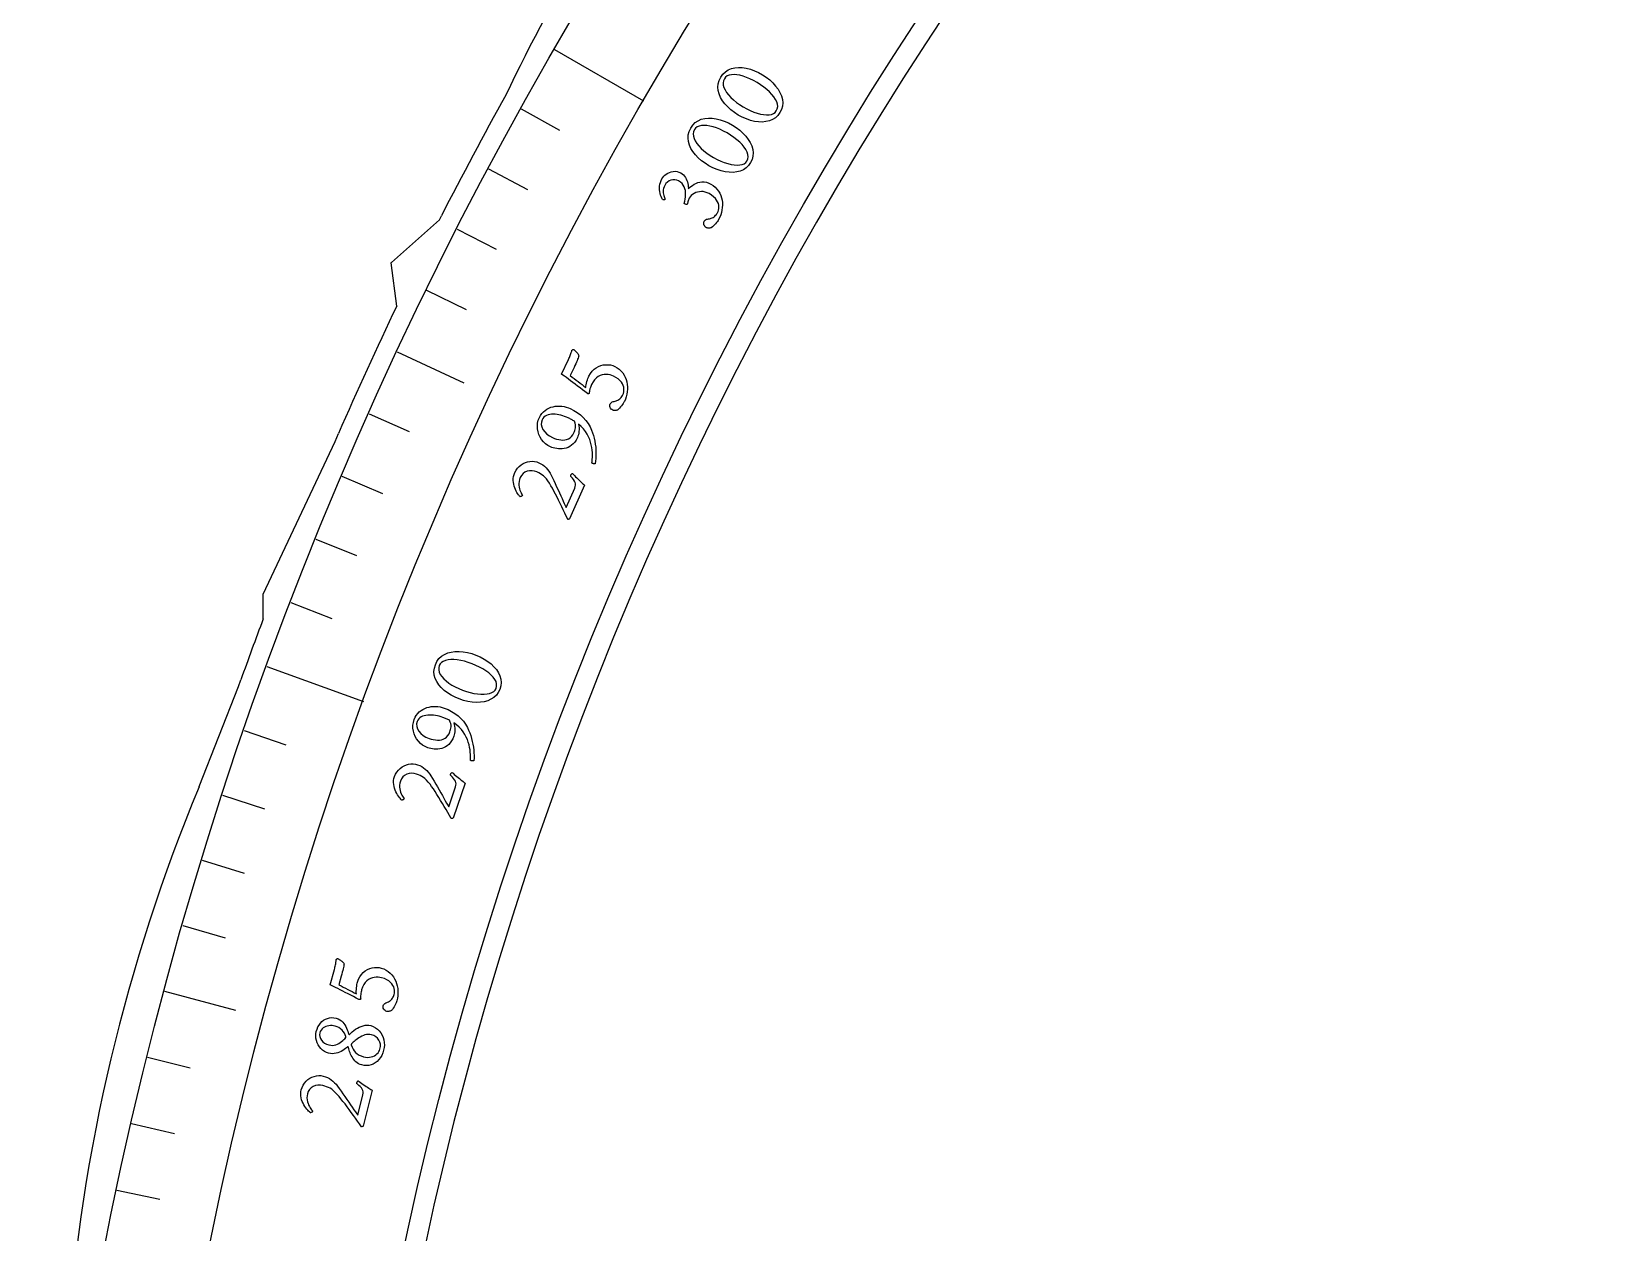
# Model space of a CAD drawing. Header units: millimetres. Extents: x -78 to 78, y -78 to 97.
# Drawn here: x -77.6 to -46.28, y 15.29 to 39.16 of the extents above; entities that cross this region are included whole.
import ezdxf

# ---------------------------------------------------------------- set-up
doc = ezdxf.new("R2010")
doc.units = ezdxf.units.MM
for name, color, linetype in [('CUT_INNER', 6, 'Continuous'), ('CUT_OUTER', 1, 'Continuous'), ('ENGRAVE', 7, 'Continuous'), ('ENGRAVE_FINE', 8, 'Continuous'), ('TEXT', 5, 'Continuous')]:
    doc.layers.add(name, color=color, linetype=linetype)

msp = doc.modelspace()

# ---------------------------------------------------------------- linework, layer by layer
at = {"layer": 'CUT_INNER'}
msp.add_arc((0.0001, -0.0002), 71.3699, 92.272579, 352.617363, dxfattribs=at)
at = {"layer": 'CUT_OUTER'}
for points in [[(-70.3426, 33.7028), (-70.4507, 34.5637), (-70.451, 34.5672), (-70.4484, 34.5697), (-69.4958, 35.4161), (-69.455, 35.4965)], [(-72.9971, 27.4841), (-72.9971, 27.9675), (-72.9969, 27.9715), (-72.9953, 27.9753), (-71.5702, 31.0106), (-71.501, 31.1707)], [(-74.2709, 24.1497), (-74.2689, 24.1556), (-73.4877, 26.144), (-73.4404, 26.2774)]]:
    msp.add_lwpolyline(points, dxfattribs=at)
for centre, radius, start, end in [((-38.6958, 23.9388), 32.6167, 142.42901, 154.67201), ((-0.9883, 0.5166), 76.8849, 150.913884, 152.937336), ((-0.6401, 0.2861), 77.2989, 154.386071, 156.450096), ((-3.3296, 1.2029), 74.4598, 159.331607, 160.320858), ((-41.6613, 10.5872), 35.3176, 157.41728, 175.8816)]:
    msp.add_arc(centre, radius, start, end, dxfattribs=at)
at = {"layer": 'ENGRAVE'}
for points in [[(-67.2055, 38.8011), (-65.437, 37.7801)], [(-70.3315, 32.7961), (-69.0095, 32.1797)], [(-72.9222, 26.5415), (-71.0033, 25.8431)], [(-74.958, 20.0849), (-73.5491, 19.7074)]]:
    msp.add_lwpolyline(points, dxfattribs=at)
for radius in [77.6022, 75.5602, 71.7678]:
    msp.add_circle((0, 0), radius, dxfattribs=at)
at = {"layer": 'ENGRAVE_FINE'}
for points in [[(-67.8724, 37.6223), (-67.107, 37.198)], [(-68.5187, 36.432), (-67.746, 36.0212)], [(-69.1441, 35.2307), (-68.3643, 34.8333)], [(-69.7484, 34.0186), (-68.9618, 33.6349)], [(-70.8931, 31.5637), (-70.0936, 31.2077)], [(-71.4332, 30.3216), (-70.6276, 29.9796)], [(-71.9515, 29.0703), (-71.1401, 28.7425)], [(-72.4479, 27.8101), (-71.6309, 27.4965)], [(-73.3743, 25.2648), (-72.5468, 24.9799)], [(-73.8041, 23.9804), (-72.9718, 23.71)], [(-74.2114, 22.6887), (-73.3744, 22.4328)], [(-74.596, 21.3901), (-73.7548, 21.1488)], [(-75.2971, 18.7737), (-74.4479, 18.562)], [(-75.6133, 17.4567), (-74.7605, 17.2598)], [(-75.9064, 16.1344), (-75.0504, 15.9524)]]:
    msp.add_lwpolyline(points, dxfattribs=at)
at = {"layer": 'TEXT'}
for points in [[(-63.904, 38.2525), (-63.8613, 38.3123), (-63.8115, 38.361), (-63.7548, 38.3985), (-63.691, 38.4247), (-63.6221, 38.4406), (-63.5498, 38.447), (-63.4742, 38.4439), (-63.3952, 38.4312), (-63.3147, 38.41), (-63.2346, 38.381), (-63.1548, 38.3444), (-63.0754, 38.3001), (-62.9995, 38.25), (-62.9303, 38.196), (-62.8677, 38.1381), (-62.8119, 38.0763), (-62.7641, 38.012), (-62.726, 37.9464), (-62.6976, 37.8796), (-62.6788, 37.8115), (-62.6713, 37.7435), (-62.6768, 37.6769), (-62.6952, 37.6117), (-62.7266, 37.5477), (-62.7672, 37.4914), (-62.8154, 37.4454), (-62.8713, 37.4095), (-62.9349, 37.3838), (-63.004, 37.3678), (-63.0766, 37.3608), (-63.1527, 37.3629), (-63.2322, 37.3741), (-63.3133, 37.3938), (-63.3941, 37.4213), (-63.4745, 37.4566), (-63.5545, 37.4997), (-63.631, 37.5489), (-63.7009, 37.602), (-63.7641, 37.6593), (-63.8206, 37.7206), (-63.8687, 37.7847), (-63.907, 37.8504), (-63.9352, 37.9176), (-63.9535, 37.9863), (-63.9603, 38.0551), (-63.9544, 38.1224), (-63.9356, 38.1882), (-63.904, 38.2525)], [(-63.8309, 38.2216), (-63.8489, 38.1815), (-63.8565, 38.1389), (-63.8537, 38.0938), (-63.8404, 38.0461), (-63.818, 37.9971), (-63.7877, 37.9477), (-63.7494, 37.898), (-63.7033, 37.8479), (-63.6504, 37.7986), (-63.592, 37.7512), (-63.5281, 37.7056), (-63.4586, 37.6618), (-63.3877, 37.6222), (-63.3174, 37.5882), (-63.2479, 37.5596), (-63.1791, 37.5365), (-63.1128, 37.5192), (-63.051, 37.5082), (-62.9935, 37.5033), (-62.9404, 37.5047), (-62.8933, 37.5128), (-62.854, 37.5281), (-62.8224, 37.5507), (-62.7985, 37.5806), (-62.7795, 37.6226), (-62.7718, 37.6665), (-62.7752, 37.7125), (-62.7898, 37.7604), (-62.8141, 37.8095), (-62.8464, 37.8589), (-62.8868, 37.9086), (-62.9353, 37.9586), (-62.9901, 38.0078), (-63.0496, 38.0553), (-63.1136, 38.1009), (-63.1823, 38.1446), (-63.2535, 38.1851), (-63.3232, 38.2198), (-63.3916, 38.2486), (-63.4585, 38.2716), (-63.5227, 38.2885), (-63.5828, 38.299), (-63.6387, 38.3031), (-63.6905, 38.3008), (-63.7366, 38.2917), (-63.7754, 38.2755), (-63.8068, 38.2521), (-63.8309, 38.2216)], [(-64.4998, 37.239), (-64.4581, 37.2995), (-64.4091, 37.3489), (-64.353, 37.3873), (-64.2896, 37.4145), (-64.221, 37.4315), (-64.1488, 37.439), (-64.0731, 37.4371), (-63.9939, 37.4257), (-63.9131, 37.4057), (-63.8326, 37.3781), (-63.7522, 37.3427), (-63.6721, 37.2997), (-63.5954, 37.2508), (-63.5254, 37.1979), (-63.4619, 37.141), (-63.4051, 37.0801), (-63.3563, 37.0165), (-63.3172, 36.9515), (-63.2877, 36.8852), (-63.2679, 36.8174), (-63.2593, 36.7495), (-63.2637, 36.6829), (-63.2811, 36.6173), (-63.3115, 36.5529), (-63.3512, 36.496), (-63.3987, 36.4491), (-63.454, 36.4124), (-63.5171, 36.3857), (-63.586, 36.3686), (-63.6585, 36.3605), (-63.7346, 36.3614), (-63.8143, 36.3713), (-63.8957, 36.3897), (-63.9769, 36.4159), (-64.0578, 36.4499), (-64.1385, 36.4919), (-64.2158, 36.5398), (-64.2865, 36.5918), (-64.3506, 36.6481), (-64.408, 36.7085), (-64.4572, 36.7718), (-64.4965, 36.8369), (-64.5258, 36.9036), (-64.5451, 36.972), (-64.5531, 37.0407), (-64.5482, 37.1081), (-64.5304, 37.1742), (-64.4998, 37.239)], [(-64.4263, 37.2093), (-64.4437, 37.1689), (-64.4506, 37.1262), (-64.4471, 37.0811), (-64.4331, 37.0337), (-64.4098, 36.985), (-64.3787, 36.9361), (-64.3397, 36.887), (-64.2928, 36.8376), (-64.2391, 36.7892), (-64.18, 36.7427), (-64.1153, 36.6981), (-64.0452, 36.6554), (-63.9736, 36.617), (-63.9029, 36.584), (-63.8329, 36.5565), (-63.7637, 36.5345), (-63.6972, 36.5183), (-63.6352, 36.5082), (-63.5776, 36.5043), (-63.5245, 36.5065), (-63.4776, 36.5153), (-63.4386, 36.5313), (-63.4073, 36.5544), (-63.3839, 36.5847), (-63.3656, 36.6269), (-63.3585, 36.671), (-63.3627, 36.7169), (-63.378, 36.7646), (-63.4031, 36.8133), (-63.4362, 36.8621), (-63.4774, 36.9112), (-63.5266, 36.9604), (-63.5823, 37.0088), (-63.6424, 37.0553), (-63.7072, 37.0999), (-63.7765, 37.1425), (-63.8484, 37.1819), (-63.9187, 37.2155), (-63.9875, 37.2432), (-64.0548, 37.2651), (-64.1192, 37.281), (-64.1794, 37.2905), (-64.2354, 37.2937), (-64.2872, 37.2907), (-64.3331, 37.2809), (-64.3716, 37.264), (-64.4027, 37.2402), (-64.4263, 37.2093)], [(-65.0718, 36.2346), (-65.0563, 36.2584), (-65.0367, 36.2815), (-65.0129, 36.3038), (-64.985, 36.3254), (-64.954, 36.3446), (-64.9209, 36.36), (-64.8858, 36.3716), (-64.8486, 36.3793), (-64.8103, 36.3816), (-64.7722, 36.3772), (-64.7341, 36.366), (-64.696, 36.348), (-64.6682, 36.3299), (-64.6436, 36.3087), (-64.6223, 36.2846), (-64.6043, 36.2573), (-64.5891, 36.2284), (-64.5764, 36.1989), (-64.5662, 36.1689), (-64.5584, 36.1384), (-64.5525, 36.1088), (-64.5479, 36.0813), (-64.5445, 36.056), (-64.5425, 36.0328), (-64.5217, 36.0569), (-64.4967, 36.08), (-64.4676, 36.1021), (-64.4345, 36.1231), (-64.3982, 36.1414), (-64.3597, 36.1555), (-64.319, 36.1654), (-64.2762, 36.1711), (-64.232, 36.1709), (-64.1875, 36.1635), (-64.1425, 36.1487), (-64.0971, 36.1267), (-64.0522, 36.098), (-64.0124, 36.0655), (-63.9777, 36.0291), (-63.9481, 35.989), (-63.9234, 35.946), (-63.9035, 35.9014), (-63.8882, 35.8551), (-63.8776, 35.8071), (-63.8715, 35.7582), (-63.8697, 35.7091), (-63.8722, 35.6597), (-63.879, 35.6102), (-63.8898, 35.5612), (-63.9045, 35.5139), (-63.923, 35.468), (-63.9452, 35.4236), (-63.9565, 35.4048), (-63.9703, 35.3845), (-63.9867, 35.3626), (-64.0056, 35.3392), (-64.0262, 35.3161), (-64.0476, 35.2952), (-64.0699, 35.2764), (-64.093, 35.2598), (-64.0992, 35.2576), (-64.1078, 35.2555), (-64.1188, 35.2535), (-64.1323, 35.2517), (-64.1466, 35.2508), (-64.1601, 35.2521), (-64.1728, 35.2553), (-64.1846, 35.2606), (-64.2029, 35.2726), (-64.2177, 35.2865), (-64.2289, 35.3023), (-64.2365, 35.3201), (-64.2406, 35.3384), (-64.2412, 35.3559), (-64.2381, 35.3724), (-64.2315, 35.3881), (-64.2197, 35.4051), (-64.2053, 35.4181), (-64.1883, 35.427), (-64.1688, 35.4318), (-64.1483, 35.4349), (-64.1286, 35.4385), (-64.1097, 35.4427), (-64.0916, 35.4475), (-64.0715, 35.4546), (-64.0527, 35.4642), (-64.0353, 35.4762), (-64.0191, 35.4906), (-64.0043, 35.5065), (-63.9908, 35.523), (-63.9787, 35.5401), (-63.968, 35.5579), (-63.956, 35.5835), (-63.9473, 35.6113), (-63.9421, 35.6411), (-63.9402, 35.6729), (-63.9428, 35.706), (-63.951, 35.7396), (-63.9649, 35.7737), (-63.9844, 35.8084), (-64.0106, 35.8427), (-64.0445, 35.8757), (-64.0862, 35.9075), (-64.1356, 35.938), (-64.1737, 35.9566), (-64.212, 35.9696), (-64.2504, 35.977), (-64.289, 35.9789), (-64.3268, 35.9758), (-64.3631, 35.9686), (-64.3978, 35.9573), (-64.431, 35.9417), (-64.4614, 35.9224), (-64.488, 35.8998), (-64.5108, 35.874), (-64.5297, 35.845), (-64.5376, 35.8293), (-64.5445, 35.8128), (-64.5501, 35.7955), (-64.5547, 35.7775), (-64.5585, 35.7601), (-64.5621, 35.745), (-64.5654, 35.732), (-64.5684, 35.7212), (-64.5792, 35.7206), (-64.5899, 35.7218), (-64.6005, 35.7249), (-64.611, 35.7298), (-64.6171, 35.7335), (-64.6219, 35.7371), (-64.6256, 35.7407), (-64.628, 35.7442), (-64.6172, 35.7864), (-64.6091, 35.8289), (-64.6036, 35.8717), (-64.6008, 35.9146), (-64.6015, 35.9568), (-64.6064, 35.9971), (-64.6156, 36.0356), (-64.6291, 36.0723), (-64.6478, 36.1064), (-64.6725, 36.1372), (-64.7034, 36.1645), (-64.7403, 36.1886), (-64.7777, 36.2052), (-64.8156, 36.2137), (-64.8541, 36.2138), (-64.8931, 36.2058), (-64.9303, 36.1901), (-64.9633, 36.1673), (-64.9921, 36.1374), (-65.0167, 36.1004), (-65.031, 36.0705), (-65.0408, 36.0406), (-65.0461, 36.0107), (-65.0468, 35.9808), (-65.0445, 35.9521), (-65.0406, 35.9255), (-65.0353, 35.901), (-65.0284, 35.8788), (-65.0216, 35.8594), (-65.0164, 35.8435), (-65.0128, 35.8312), (-65.0108, 35.8225), (-65.0138, 35.8191), (-65.0184, 35.8167), (-65.0247, 35.8151), (-65.0327, 35.8145), (-65.0413, 35.8148), (-65.0493, 35.816), (-65.0568, 35.8183), (-65.0637, 35.8215), (-65.077, 35.849), (-65.0887, 35.8784), (-65.099, 35.9096), (-65.1077, 35.9427), (-65.1144, 35.9772), (-65.1184, 36.0126), (-65.1196, 36.0488), (-65.1182, 36.086), (-65.1133, 36.1235), (-65.1039, 36.1608), (-65.0901, 36.1978), (-65.0718, 36.2346)], [(-66.5238, 32.3086), (-66.4938, 32.3621), (-66.4595, 32.4082), (-66.4209, 32.4468), (-66.3781, 32.478), (-66.3326, 32.5023), (-66.286, 32.5204), (-66.2383, 32.5323), (-66.1895, 32.538), (-66.1413, 32.5377), (-66.095, 32.5317), (-66.0509, 32.52), (-66.0088, 32.5026), (-65.9623, 32.4765), (-65.9207, 32.4462), (-65.8841, 32.4119), (-65.8523, 32.3734), (-65.8253, 32.332), (-65.8029, 32.2885), (-65.785, 32.2432), (-65.7718, 32.1958), (-65.763, 32.1473), (-65.7584, 32.0983), (-65.7582, 32.0489), (-65.7622, 31.9991), (-65.7703, 31.9496), (-65.7823, 31.9015), (-65.7982, 31.8546), (-65.818, 31.8091), (-65.8282, 31.7897), (-65.8408, 31.7686), (-65.856, 31.7459), (-65.8735, 31.7215), (-65.8928, 31.6973), (-65.9131, 31.6752), (-65.9342, 31.6552), (-65.9564, 31.6373), (-65.9624, 31.6348), (-65.9709, 31.6322), (-65.9818, 31.6296), (-65.9952, 31.627), (-66.0094, 31.6254), (-66.0229, 31.6259), (-66.0358, 31.6284), (-66.0479, 31.633), (-66.0669, 31.644), (-66.0824, 31.6571), (-66.0944, 31.6723), (-66.1031, 31.6896), (-66.1082, 31.7076), (-66.1097, 31.725), (-66.1075, 31.7417), (-66.1018, 31.7577), (-66.091, 31.7754), (-66.0773, 31.7891), (-66.0609, 31.799), (-66.0416, 31.8048), (-66.0214, 31.809), (-66.0019, 31.8138), (-65.9833, 31.819), (-65.9654, 31.8248), (-65.9458, 31.8331), (-65.9276, 31.8436), (-65.9108, 31.8566), (-65.8954, 31.8719), (-65.8815, 31.8886), (-65.869, 31.9058), (-65.8579, 31.9236), (-65.8482, 31.9419), (-65.8376, 31.9682), (-65.8305, 31.9964), (-65.8269, 32.0264), (-65.8268, 32.0583), (-65.8312, 32.0912), (-65.8413, 32.1243), (-65.8571, 32.1576), (-65.8785, 32.1911), (-65.9065, 32.2239), (-65.9423, 32.255), (-65.9856, 32.2844), (-66.0367, 32.3121), (-66.0683, 32.3252), (-66.1023, 32.3349), (-66.1389, 32.341), (-66.1779, 32.3435), (-66.2181, 32.3415), (-66.258, 32.3337), (-66.2977, 32.3201), (-66.3372, 32.3007), (-66.375, 32.2742), (-66.4098, 32.2393), (-66.4416, 32.1958), (-66.4703, 32.1438), (-66.478, 32.1264), (-66.486, 32.1058), (-66.4941, 32.0819), (-66.5024, 32.0547), (-66.5097, 32.0277), (-66.5149, 32.0042), (-66.5179, 31.9842), (-66.5188, 31.9678), (-66.5208, 31.9652), (-66.5237, 31.9632), (-66.5278, 31.9619), (-66.5329, 31.9612), (-66.5384, 31.9612), (-66.5437, 31.9619), (-66.5489, 31.9632), (-66.5539, 31.9652), (-66.6028, 32.0021), (-66.6516, 32.0389), (-66.7005, 32.0758), (-66.7493, 32.1127), (-66.7973, 32.149), (-66.8436, 32.184), (-66.8882, 32.2178), (-66.9312, 32.2504), (-66.9714, 32.2807), (-67.0079, 32.3079), (-67.0406, 32.3318), (-67.0696, 32.3526), (-66.9307, 32.6389), (-66.9212, 32.659), (-66.9121, 32.6796), (-66.9033, 32.7007), (-66.8949, 32.7222), (-66.8871, 32.7432), (-66.8803, 32.7625), (-66.8745, 32.7801), (-66.8697, 32.796), (-66.8659, 32.8092), (-66.8631, 32.8186), (-66.8615, 32.8243), (-66.8609, 32.8262), (-66.8558, 32.8296), (-66.851, 32.8327), (-66.8467, 32.8356), (-66.8429, 32.8382), (-66.8392, 32.8402), (-66.8354, 32.841), (-66.8316, 32.8408), (-66.8277, 32.8394), (-66.8238, 32.837), (-66.818, 32.8325), (-66.8104, 32.826), (-66.8008, 32.8176), (-66.7901, 32.8075), (-66.7792, 32.7965), (-66.7681, 32.7844), (-66.7567, 32.7713), (-66.7458, 32.7576), (-66.7362, 32.7437), (-66.7278, 32.7297), (-66.7208, 32.7156), (-66.729, 32.6939), (-66.7382, 32.6701), (-66.7484, 32.6444), (-66.7595, 32.6167), (-66.7719, 32.5869), (-66.786, 32.5549), (-66.8018, 32.5206), (-66.8193, 32.484), (-66.8981, 32.3213), (-66.859, 32.2915), (-66.8195, 32.2616), (-66.7795, 32.2317), (-66.7391, 32.2017), (-66.699, 32.172), (-66.6601, 32.1426), (-66.6224, 32.1137), (-66.5858, 32.0852), (-66.5831, 32.1101), (-66.5783, 32.1378), (-66.5713, 32.1684), (-66.5622, 32.2017), (-66.5522, 32.2344), (-66.5425, 32.2631), (-66.533, 32.2879), (-66.5238, 32.3086)], [(-66.4627, 30.5801), (-66.4591, 30.6167), (-66.4564, 30.6564), (-66.4547, 30.699), (-66.4541, 30.7447), (-66.4553, 30.7927), (-66.4594, 30.8421), (-66.4664, 30.8931), (-66.4763, 30.9456), (-66.4899, 30.9988), (-66.5082, 31.052), (-66.5311, 31.1052), (-66.5587, 31.1583), (-66.592, 31.2106), (-66.6319, 31.2611), (-66.6786, 31.3097), (-66.732, 31.3566), (-66.7245, 31.3218), (-66.7202, 31.2861), (-66.7191, 31.2498), (-66.7212, 31.2127), (-66.7258, 31.1768), (-66.7324, 31.1441), (-66.741, 31.1145), (-66.7516, 31.0882), (-66.7765, 31.0408), (-66.8042, 30.9997), (-66.8346, 30.9648), (-66.8678, 30.9362), (-66.903, 30.9129), (-66.9391, 30.8944), (-66.9762, 30.8805), (-67.0143, 30.8712), (-67.0526, 30.866), (-67.0903, 30.864), (-67.1274, 30.8654), (-67.1638, 30.8701), (-67.1986, 30.8771), (-67.2308, 30.8855), (-67.2605, 30.8952), (-67.2875, 30.9064), (-67.3394, 30.9342), (-67.386, 30.9677), (-67.4273, 31.0067), (-67.4634, 31.0514), (-67.4935, 31.1002), (-67.5171, 31.1517), (-67.5342, 31.2059), (-67.5448, 31.2627), (-67.548, 31.3205), (-67.543, 31.3775), (-67.5297, 31.4338), (-67.5081, 31.4893), (-67.4856, 31.5312), (-67.4593, 31.5686), (-67.4291, 31.6017), (-67.3951, 31.6304), (-67.3583, 31.6548), (-67.3196, 31.6751), (-67.279, 31.6913), (-67.2366, 31.7034), (-67.1931, 31.7115), (-67.1491, 31.7157), (-67.1047, 31.7161), (-67.0598, 31.7125), (-67.0156, 31.7054), (-66.973, 31.6952), (-66.9321, 31.6817), (-66.8928, 31.6651), (-66.8212, 31.6277), (-66.7544, 31.5853), (-66.6922, 31.5382), (-66.6348, 31.4861), (-66.5831, 31.4298), (-66.5384, 31.3697), (-66.5005, 31.3058), (-66.4695, 31.2381), (-66.4492, 31.1858), (-66.4317, 31.1313), (-66.417, 31.0746), (-66.4051, 31.0156), (-66.3959, 30.9559), (-66.3891, 30.8969), (-66.3849, 30.8387), (-66.383, 30.7812), (-66.3835, 30.7256), (-66.386, 30.6729), (-66.3906, 30.6231), (-66.3973, 30.5762), (-66.4016, 30.5706), (-66.4084, 30.5676), (-66.4176, 30.5672), (-66.4292, 30.5694), (-66.4409, 30.5727), (-66.4504, 30.5756), (-66.4577, 30.5781), (-66.4627, 30.5801)], [(-66.8094, 31.4124), (-66.8245, 31.4217), (-66.8399, 31.4309), (-66.8556, 31.44), (-66.8718, 31.449), (-66.8881, 31.4577), (-66.9046, 31.4662), (-66.9212, 31.4745), (-66.938, 31.4825), (-66.9713, 31.4971), (-67.0062, 31.5104), (-67.0427, 31.5222), (-67.0807, 31.5326), (-67.1193, 31.5412), (-67.1575, 31.5474), (-67.1953, 31.5514), (-67.2327, 31.5529), (-67.2689, 31.5517), (-67.3032, 31.547), (-67.3356, 31.5391), (-67.3661, 31.5278), (-67.3937, 31.5128), (-67.4172, 31.4938), (-67.4368, 31.4708), (-67.4523, 31.4438), (-67.4674, 31.3971), (-67.4698, 31.3493), (-67.4595, 31.3003), (-67.4364, 31.2502), (-67.4025, 31.2021), (-67.3596, 31.1591), (-67.3077, 31.1212), (-67.2468, 31.0885), (-67.2061, 31.0715), (-67.1651, 31.058), (-67.1239, 31.0479), (-67.0823, 31.0414), (-67.0416, 31.0393), (-67.0028, 31.0426), (-66.9658, 31.0513), (-66.9306, 31.0653), (-66.8981, 31.0854), (-66.8691, 31.1122), (-66.8436, 31.1457), (-66.8215, 31.1859), (-66.8124, 31.2077), (-66.8043, 31.2313), (-66.7972, 31.2568), (-66.7913, 31.2841), (-66.7884, 31.3134), (-66.7904, 31.3445), (-66.7974, 31.3775), (-66.8094, 31.4124)], [(-66.8525, 30.3781), (-66.8325, 30.3569), (-66.8109, 30.3346), (-66.7878, 30.3115), (-66.7632, 30.2873), (-66.7383, 30.2632), (-66.7143, 30.2401), (-66.6911, 30.2179), (-66.6689, 30.1968), (-66.6489, 30.1779), (-66.6324, 30.1624), (-66.6194, 30.1503), (-66.6101, 30.1416), (-66.909, 29.4721), (-66.9127, 29.47), (-66.917, 29.4682), (-66.922, 29.4664), (-66.9277, 29.4649), (-66.9333, 29.4637), (-66.9382, 29.4633), (-66.9423, 29.4635), (-66.9457, 29.4645), (-66.9741, 29.5259), (-67.0032, 29.5883), (-67.033, 29.6517), (-67.0635, 29.7161), (-67.0945, 29.7805), (-67.1256, 29.8438), (-67.1569, 29.906), (-67.1883, 29.9672), (-67.2193, 30.026), (-67.2496, 30.0813), (-67.279, 30.133), (-67.3077, 30.181), (-67.3379, 30.2273), (-67.3677, 30.2671), (-67.3972, 30.3002), (-67.4264, 30.3268), (-67.4562, 30.3492), (-67.4878, 30.3698), (-67.521, 30.3886), (-67.556, 30.4056), (-67.6054, 30.4232), (-67.6544, 30.4315), (-67.7028, 30.4302), (-67.7506, 30.4195), (-67.7949, 30.4), (-67.8326, 30.3726), (-67.8637, 30.3372), (-67.8881, 30.2938), (-67.903, 30.2549), (-67.9124, 30.2165), (-67.9165, 30.1788), (-67.9152, 30.1417), (-67.9103, 30.1062), (-67.9033, 30.0731), (-67.8943, 30.0425), (-67.8834, 30.0144), (-67.872, 29.9895), (-67.8618, 29.9687), (-67.8528, 29.9521), (-67.8449, 29.9396), (-67.8484, 29.9338), (-67.8535, 29.9287), (-67.8604, 29.9241), (-67.8689, 29.9201), (-67.8775, 29.9171), (-67.8845, 29.9153), (-67.8899, 29.9147), (-67.8937, 29.9154), (-67.9023, 29.9244), (-67.9129, 29.9374), (-67.9254, 29.9544), (-67.9399, 29.9755), (-67.955, 30), (-67.9694, 30.0274), (-67.9832, 30.0577), (-67.9963, 30.0908), (-68.0077, 30.126), (-68.0165, 30.1622), (-68.0227, 30.1996), (-68.0264, 30.2382), (-68.0262, 30.2773), (-68.021, 30.3165), (-68.0109, 30.3558), (-67.9958, 30.3951), (-67.9722, 30.4401), (-67.9436, 30.4804), (-67.9101, 30.5158), (-67.8717, 30.5465), (-67.8301, 30.5719), (-67.787, 30.5918), (-67.7423, 30.6061), (-67.6961, 30.6149), (-67.6497, 30.6177), (-67.6047, 30.6144), (-67.561, 30.6048), (-67.5186, 30.589), (-67.4784, 30.5685), (-67.4411, 30.5448), (-67.4067, 30.5179), (-67.3752, 30.4879), (-67.3465, 30.4551), (-67.3202, 30.4203), (-67.2964, 30.3832), (-67.2751, 30.344), (-67.2483, 30.29), (-67.221, 30.2335), (-67.1932, 30.1747), (-67.1647, 30.1133), (-67.1365, 30.0517), (-67.1091, 29.9919), (-67.0828, 29.9339), (-67.0573, 29.8778), (-67.0336, 29.8253), (-67.0123, 29.7785), (-66.9934, 29.7372), (-66.9769, 29.7015), (-66.8048, 30.0866), (-66.7948, 30.1151), (-66.7905, 30.143), (-66.7919, 30.1704), (-66.7991, 30.1973), (-66.8118, 30.2248), (-66.8296, 30.2538), (-66.8525, 30.2844), (-66.8805, 30.3166), (-66.8844, 30.3218), (-66.886, 30.3281), (-66.8854, 30.3354), (-66.8825, 30.3438), (-66.8807, 30.3472), (-66.8779, 30.3513), (-66.8742, 30.3562), (-66.8695, 30.3619), (-66.8646, 30.3674), (-66.8601, 30.372), (-66.8561, 30.3755), (-66.8525, 30.3781)], [(-69.5756, 26.5745), (-69.5439, 26.6409), (-69.5034, 26.6974), (-69.454, 26.7442), (-69.3958, 26.7811), (-69.3307, 26.8087), (-69.2606, 26.8276), (-69.1856, 26.8376), (-69.1056, 26.8389), (-69.0226, 26.832), (-68.9387, 26.8174), (-68.8538, 26.7951), (-68.7679, 26.7653), (-68.6845, 26.7292), (-68.6069, 26.688), (-68.5353, 26.6418), (-68.4695, 26.5907), (-68.4113, 26.5356), (-68.3624, 26.4776), (-68.3228, 26.4168), (-68.2925, 26.353), (-68.2733, 26.2874), (-68.2671, 26.2208), (-68.2739, 26.1534), (-68.2938, 26.0849), (-68.3239, 26.0225), (-68.3634, 25.9687), (-68.4122, 25.9237), (-68.4704, 25.8873), (-68.5357, 25.8595), (-68.606, 25.8401), (-68.6812, 25.8289), (-68.7615, 25.8262), (-68.8448, 25.8314), (-68.9291, 25.8445), (-69.0144, 25.8653), (-69.1007, 25.8939), (-69.1846, 25.929), (-69.2626, 25.9692), (-69.3348, 26.0146), (-69.4011, 26.0652), (-69.4597, 26.12), (-69.5087, 26.178), (-69.5482, 26.2393), (-69.5781, 26.3038), (-69.5968, 26.3703), (-69.6026, 26.4377), (-69.5956, 26.5057), (-69.5756, 26.5745)], [(-69.4983, 26.5568), (-69.5091, 26.5142), (-69.5092, 26.4709), (-69.4985, 26.427), (-69.4772, 26.3824), (-69.4466, 26.3379), (-69.4081, 26.2946), (-69.3618, 26.2523), (-69.3077, 26.211), (-69.2471, 26.1716), (-69.1813, 26.135), (-69.1104, 26.1012), (-69.0344, 26.0702), (-68.9577, 26.0435), (-68.8826, 26.0222), (-68.8092, 26.0061), (-68.7374, 25.9953), (-68.6691, 25.9898), (-68.6063, 25.9896), (-68.5488, 25.9948), (-68.4968, 26.0054), (-68.4519, 26.0215), (-68.4158, 26.0435), (-68.3886, 26.0713), (-68.3702, 26.1049), (-68.3589, 26.1495), (-68.3588, 26.1941), (-68.3702, 26.2387), (-68.3929, 26.2834), (-68.4253, 26.3275), (-68.4657, 26.3706), (-68.5142, 26.4125), (-68.5706, 26.4533), (-68.6332, 26.4923), (-68.6999, 26.5287), (-68.7709, 26.5625), (-68.8461, 26.5937), (-68.9233, 26.6212), (-68.998, 26.6432), (-69.0703, 26.6597), (-69.1403, 26.6707), (-69.2064, 26.6762), (-69.2674, 26.6761), (-69.3232, 26.6704), (-69.3738, 26.6592), (-69.4176, 26.6423), (-69.453, 26.6196), (-69.4799, 26.5911), (-69.4983, 26.5568)], [(-68.8751, 24.6711), (-68.8746, 24.7079), (-68.8754, 24.7477), (-68.8775, 24.7903), (-68.8808, 24.8359), (-68.8862, 24.8835), (-68.8946, 24.9324), (-68.906, 24.9826), (-68.9204, 25.034), (-68.9386, 25.0859), (-68.9615, 25.1373), (-68.9889, 25.1883), (-69.0211, 25.2388), (-69.0588, 25.288), (-69.103, 25.3347), (-69.1537, 25.3792), (-69.2109, 25.4212), (-69.2004, 25.3871), (-69.193, 25.352), (-69.1888, 25.3159), (-69.1876, 25.2788), (-69.1891, 25.2426), (-69.1929, 25.2094), (-69.1989, 25.1793), (-69.2071, 25.1521), (-69.2278, 25.1027), (-69.2517, 25.0594), (-69.279, 25.0219), (-69.3097, 24.9905), (-69.3426, 24.9643), (-69.377, 24.9427), (-69.4128, 24.9256), (-69.4499, 24.9131), (-69.4876, 24.9045), (-69.525, 24.8993), (-69.562, 24.8974), (-69.5987, 24.8989), (-69.634, 24.9028), (-69.6668, 24.9084), (-69.6972, 24.9155), (-69.7251, 24.9243), (-69.7793, 24.9475), (-69.8286, 24.9767), (-69.8732, 25.012), (-69.9129, 25.0534), (-69.9472, 25.0994), (-69.9752, 25.1487), (-69.997, 25.2012), (-70.0125, 25.2568), (-70.0207, 25.3141), (-70.0207, 25.3714), (-70.0123, 25.4286), (-69.9957, 25.4858), (-69.9769, 25.5294), (-69.954, 25.5691), (-69.9268, 25.6046), (-69.8954, 25.6362), (-69.8608, 25.6637), (-69.8241, 25.6873), (-69.7851, 25.707), (-69.7439, 25.7227), (-69.7012, 25.7346), (-69.6578, 25.7426), (-69.6135, 25.7468), (-69.5686, 25.7472), (-69.5239, 25.744), (-69.4806, 25.7375), (-69.4386, 25.7277), (-69.398, 25.7145), (-69.3235, 25.6835), (-69.2532, 25.6471), (-69.1872, 25.6055), (-69.1254, 25.5587), (-69.069, 25.5071), (-69.0192, 25.4511), (-68.9759, 25.3907), (-68.9391, 25.326), (-68.9143, 25.2757), (-68.8921, 25.223), (-68.8726, 25.1677), (-68.8556, 25.11), (-68.8412, 25.0513), (-68.8294, 24.9932), (-68.82, 24.9355), (-68.8132, 24.8784), (-68.8088, 24.823), (-68.8067, 24.7702), (-68.807, 24.7203), (-68.8095, 24.673), (-68.8134, 24.667), (-68.8199, 24.6635), (-68.829, 24.6623), (-68.8407, 24.6634), (-68.8527, 24.6657), (-68.8624, 24.6677), (-68.8698, 24.6695), (-68.8751, 24.6711)], [(-69.293, 25.47), (-69.3088, 25.478), (-69.3249, 25.4858), (-69.3414, 25.4935), (-69.3583, 25.501), (-69.3753, 25.5083), (-69.3925, 25.5154), (-69.4098, 25.5221), (-69.4271, 25.5287), (-69.4616, 25.5403), (-69.4975, 25.5505), (-69.5349, 25.5591), (-69.5737, 25.5662), (-69.6129, 25.5713), (-69.6515, 25.5742), (-69.6895, 25.5748), (-69.7268, 25.5731), (-69.7628, 25.5687), (-69.7966, 25.5611), (-69.8282, 25.5504), (-69.8576, 25.5365), (-69.8837, 25.5191), (-69.9055, 25.4982), (-69.923, 25.4735), (-69.9361, 25.4453), (-69.9471, 25.3975), (-69.9453, 25.3497), (-69.9308, 25.3018), (-69.9034, 25.2538), (-69.8655, 25.2088), (-69.819, 25.1698), (-69.764, 25.1366), (-69.7005, 25.1092), (-69.6584, 25.0958), (-69.6164, 25.0859), (-69.5744, 25.0796), (-69.5325, 25.0767), (-69.4918, 25.0782), (-69.4533, 25.0848), (-69.4172, 25.0967), (-69.3834, 25.1137), (-69.3528, 25.1365), (-69.3263, 25.1658), (-69.3038, 25.2014), (-69.2853, 25.2434), (-69.278, 25.2659), (-69.272, 25.2901), (-69.2673, 25.3161), (-69.2637, 25.3438), (-69.2633, 25.3732), (-69.2681, 25.404), (-69.278, 25.4363), (-69.293, 25.47)], [(-69.2458, 24.4359), (-69.2239, 24.4165), (-69.2005, 24.3963), (-69.1755, 24.3752), (-69.1488, 24.3533), (-69.1219, 24.3314), (-69.096, 24.3105), (-69.071, 24.2904), (-69.047, 24.2714), (-69.0254, 24.2543), (-69.0076, 24.2403), (-68.9937, 24.2293), (-68.9836, 24.2215), (-69.2231, 23.5284), (-69.2265, 23.5261), (-69.2307, 23.5238), (-69.2355, 23.5217), (-69.241, 23.5196), (-69.2465, 23.518), (-69.2514, 23.5171), (-69.2555, 23.517), (-69.259, 23.5177), (-69.2926, 23.5764), (-69.327, 23.636), (-69.3622, 23.6966), (-69.3983, 23.7581), (-69.4347, 23.8195), (-69.4712, 23.8798), (-69.5078, 23.9391), (-69.5444, 23.9973), (-69.5805, 24.0532), (-69.6154, 24.1056), (-69.6493, 24.1545), (-69.682, 24.1999), (-69.7161, 24.2434), (-69.7493, 24.2804), (-69.7816, 24.3109), (-69.8129, 24.3348), (-69.8446, 24.3545), (-69.8779, 24.3722), (-69.9126, 24.3881), (-69.9489, 24.402), (-69.9997, 24.4153), (-70.0492, 24.4192), (-70.0973, 24.4137), (-70.1441, 24.3989), (-70.1865, 24.3756), (-70.2216, 24.345), (-70.2495, 24.307), (-70.2701, 24.2617), (-70.2815, 24.2216), (-70.2876, 24.1826), (-70.2883, 24.1446), (-70.2838, 24.1078), (-70.2758, 24.0729), (-70.2659, 24.0406), (-70.2543, 24.0108), (-70.241, 23.9837), (-70.2275, 23.9599), (-70.2155, 23.9401), (-70.2051, 23.9244), (-70.1961, 23.9126), (-70.1991, 23.9066), (-70.2038, 23.901), (-70.2102, 23.8958), (-70.2184, 23.8911), (-70.2267, 23.8873), (-70.2335, 23.8849), (-70.2388, 23.8839), (-70.2426, 23.8842), (-70.252, 23.8924), (-70.2637, 23.9045), (-70.2776, 23.9204), (-70.2939, 23.9401), (-70.3111, 23.9632), (-70.3279, 23.9892), (-70.3442, 24.0182), (-70.3601, 24.05), (-70.3746, 24.0841), (-70.3865, 24.1194), (-70.396, 24.1562), (-70.4029, 24.1942), (-70.4062, 24.2332), (-70.4045, 24.2727), (-70.3978, 24.3127), (-70.3862, 24.3532), (-70.3665, 24.4001), (-70.3416, 24.4427), (-70.3113, 24.481), (-70.2758, 24.5148), (-70.2365, 24.5438), (-70.1953, 24.5674), (-70.152, 24.5856), (-70.1067, 24.5983), (-70.0608, 24.6052), (-70.0157, 24.6057), (-69.9713, 24.6), (-69.9277, 24.5879), (-69.8858, 24.571), (-69.8466, 24.5507), (-69.81, 24.5269), (-69.7761, 24.4997), (-69.7446, 24.4696), (-69.7153, 24.4372), (-69.6884, 24.4023), (-69.6637, 24.3651), (-69.6324, 24.3136), (-69.6003, 24.2598), (-69.5674, 24.2036), (-69.5337, 24.1449), (-69.5002, 24.086), (-69.4677, 24.0288), (-69.4364, 23.9734), (-69.4062, 23.9196), (-69.378, 23.8695), (-69.3526, 23.8247), (-69.3302, 23.7852), (-69.3107, 23.7511), (-69.1729, 24.1497), (-69.1653, 24.1789), (-69.1635, 24.2071), (-69.1673, 24.2343), (-69.1768, 24.2605), (-69.1918, 24.2867), (-69.2121, 24.3141), (-69.2375, 24.3426), (-69.2682, 24.3722), (-69.2726, 24.3771), (-69.2748, 24.3832), (-69.2748, 24.3905), (-69.2726, 24.3992), (-69.2711, 24.4027), (-69.2687, 24.407), (-69.2654, 24.4122), (-69.2613, 24.4183), (-69.2568, 24.4242), (-69.2528, 24.4291), (-69.2491, 24.433), (-69.2458, 24.4359)], [(-71.1234, 20.266), (-71.1032, 20.324), (-71.0775, 20.3753), (-71.0462, 20.42), (-71.0094, 20.4581), (-70.9688, 20.49), (-70.926, 20.5159), (-70.8811, 20.5359), (-70.8341, 20.55), (-70.7865, 20.5581), (-70.74, 20.5602), (-70.6945, 20.5564), (-70.65, 20.5466), (-70.5997, 20.5289), (-70.5535, 20.5063), (-70.5114, 20.4788), (-70.4734, 20.4465), (-70.4396, 20.4103), (-70.41, 20.3714), (-70.3846, 20.3299), (-70.3633, 20.2855), (-70.3462, 20.2393), (-70.3332, 20.1919), (-70.3244, 20.1432), (-70.3197, 20.0934), (-70.3191, 20.0433), (-70.3226, 19.9939), (-70.3301, 19.945), (-70.3416, 19.8967), (-70.3483, 19.8758), (-70.3571, 19.8529), (-70.3681, 19.8278), (-70.3812, 19.8008), (-70.396, 19.7736), (-70.412, 19.7483), (-70.4294, 19.7249), (-70.4481, 19.7035), (-70.4536, 19.6999), (-70.4615, 19.6959), (-70.4718, 19.6915), (-70.4845, 19.6866), (-70.4983, 19.6825), (-70.5117, 19.6806), (-70.5248, 19.6809), (-70.5375, 19.6833), (-70.5581, 19.6908), (-70.5756, 19.701), (-70.5901, 19.7139), (-70.6017, 19.7295), (-70.6098, 19.7464), (-70.6143, 19.7632), (-70.6151, 19.78), (-70.6123, 19.7968), (-70.6047, 19.8161), (-70.5936, 19.832), (-70.5791, 19.8445), (-70.5612, 19.8537), (-70.5419, 19.8613), (-70.5236, 19.8693), (-70.5061, 19.8778), (-70.4896, 19.8866), (-70.4717, 19.8981), (-70.4556, 19.9117), (-70.4413, 19.9273), (-70.4288, 19.945), (-70.418, 19.9639), (-70.4087, 19.9831), (-70.4008, 20.0025), (-70.3945, 20.0222), (-70.3886, 20.05), (-70.3865, 20.0789), (-70.3882, 20.1091), (-70.3936, 20.1405), (-70.4037, 20.1722), (-70.4194, 20.203), (-70.4407, 20.2331), (-70.4676, 20.2624), (-70.5009, 20.2898), (-70.5415, 20.3142), (-70.5893, 20.3357), (-70.6444, 20.3541), (-70.6778, 20.3615), (-70.713, 20.3651), (-70.75, 20.3647), (-70.7889, 20.3605), (-70.8281, 20.3515), (-70.8661, 20.3369), (-70.9028, 20.3166), (-70.9383, 20.2907), (-70.971, 20.258), (-70.9992, 20.2175), (-71.0229, 20.1692), (-71.0422, 20.113), (-71.0468, 20.0945), (-71.051, 20.0728), (-71.0548, 20.0479), (-71.0583, 20.0197), (-71.0609, 19.9918), (-71.0619, 19.9678), (-71.0614, 19.9476), (-71.0594, 19.9313), (-71.0609, 19.9283), (-71.0635, 19.9259), (-71.0672, 19.9239), (-71.0721, 19.9223), (-71.0775, 19.9214), (-71.0829, 19.9211), (-71.0883, 19.9215), (-71.0935, 19.9226), (-71.148, 19.9504), (-71.2025, 19.9783), (-71.257, 20.0061), (-71.3115, 20.034), (-71.3651, 20.0614), (-71.4168, 20.0878), (-71.4666, 20.1133), (-71.5146, 20.1379), (-71.5595, 20.1608), (-71.6001, 20.1812), (-71.6365, 20.1992), (-71.6686, 20.2146), (-71.5816, 20.5206), (-71.5757, 20.5421), (-71.5703, 20.564), (-71.5653, 20.5862), (-71.5608, 20.6089), (-71.5568, 20.6309), (-71.5534, 20.6511), (-71.5507, 20.6694), (-71.5487, 20.686), (-71.5473, 20.6996), (-71.5462, 20.7094), (-71.5456, 20.7152), (-71.5454, 20.7172), (-71.5409, 20.7214), (-71.5368, 20.7253), (-71.533, 20.7289), (-71.5297, 20.7322), (-71.5264, 20.7348), (-71.5228, 20.7363), (-71.519, 20.7367), (-71.5149, 20.736), (-71.5107, 20.7343), (-71.5042, 20.7309), (-71.4955, 20.7258), (-71.4846, 20.7191), (-71.4724, 20.7111), (-71.4597, 20.7022), (-71.4467, 20.6922), (-71.4331, 20.6813), (-71.42, 20.6696), (-71.4082, 20.6577), (-71.3976, 20.6453), (-71.3882, 20.6326), (-71.3925, 20.6098), (-71.3974, 20.5848), (-71.403, 20.5577), (-71.4091, 20.5285), (-71.4162, 20.497), (-71.4245, 20.463), (-71.4341, 20.4265), (-71.445, 20.3875), (-71.4944, 20.2136), (-71.4507, 20.191), (-71.4065, 20.1684), (-71.3619, 20.1459), (-71.3169, 20.1234), (-71.2723, 20.101), (-71.2289, 20.0789), (-71.1867, 20.0569), (-71.1457, 20.0352), (-71.1474, 20.0603), (-71.1475, 20.0884), (-71.1459, 20.1197), (-71.1428, 20.1541), (-71.1386, 20.188), (-71.134, 20.218), (-71.1289, 20.244), (-71.1234, 20.266)], [(-71.9416, 19.2881), (-71.927, 19.3335), (-71.9084, 19.3756), (-71.8859, 19.4145), (-71.8595, 19.4502), (-71.8296, 19.4818), (-71.7968, 19.5084), (-71.7611, 19.5301), (-71.7225, 19.5468), (-71.6814, 19.5576), (-71.6382, 19.5615), (-71.5929, 19.5586), (-71.5456, 19.5488), (-71.5075, 19.5358), (-71.4735, 19.5188), (-71.4433, 19.4978), (-71.4171, 19.4727), (-71.3941, 19.4449), (-71.3738, 19.4157), (-71.3561, 19.3851), (-71.3411, 19.3531), (-71.3281, 19.3209), (-71.3164, 19.2899), (-71.3061, 19.2599), (-71.2973, 19.2311), (-71.2964, 19.2249), (-71.294, 19.2223), (-71.2901, 19.2232), (-71.2846, 19.2277), (-71.2579, 19.2544), (-71.2286, 19.2803), (-71.1967, 19.3053), (-71.1622, 19.3295), (-71.1259, 19.3516), (-71.0888, 19.3707), (-71.0508, 19.3867), (-71.0119, 19.3996), (-70.9729, 19.4082), (-70.9346, 19.4115), (-70.8968, 19.4095), (-70.8597, 19.4021), (-70.8104, 19.3849), (-70.7656, 19.3616), (-70.7253, 19.3323), (-70.6895, 19.2968), (-70.6586, 19.2568), (-70.6333, 19.2137), (-70.6134, 19.1674), (-70.599, 19.1181), (-70.5906, 19.0671), (-70.5885, 19.016), (-70.5927, 18.9649), (-70.6033, 18.9136), (-70.6204, 18.8603), (-70.6419, 18.8114), (-70.6678, 18.7669), (-70.6982, 18.7267), (-70.7323, 18.6917), (-70.7693, 18.6627), (-70.8092, 18.6396), (-70.8521, 18.6224), (-70.8971, 18.6116), (-70.9434, 18.6076), (-70.991, 18.6104), (-71.0399, 18.62), (-71.0724, 18.6305), (-71.1023, 18.6442), (-71.1297, 18.6613), (-71.1545, 18.6816), (-71.1771, 18.7043), (-71.1975, 18.7285), (-71.2159, 18.7541), (-71.2321, 18.7811), (-71.2466, 18.8087), (-71.2594, 18.8361), (-71.2705, 18.8631), (-71.2801, 18.8899), (-71.2884, 18.9154), (-71.296, 18.9386), (-71.3027, 18.9594), (-71.3086, 18.9779), (-71.3108, 18.9819), (-71.3133, 18.9837), (-71.3161, 18.9833), (-71.3192, 18.9807), (-71.339, 18.9628), (-71.3618, 18.9447), (-71.3876, 18.9264), (-71.4164, 18.9079), (-71.4474, 18.8904), (-71.48, 18.8754), (-71.514, 18.8626), (-71.5495, 18.8523), (-71.586, 18.8455), (-71.6229, 18.8435), (-71.6602, 18.8463), (-71.698, 18.8539), (-71.7407, 18.8683), (-71.7803, 18.8883), (-71.8167, 18.9139), (-71.8499, 18.9451), (-71.8793, 18.9806), (-71.904, 19.019), (-71.9242, 19.0604), (-71.9397, 19.1047), (-71.9497, 19.1505), (-71.9534, 19.1964), (-71.9507, 19.2422), (-71.9416, 19.2881)], [(-71.8728, 19.2583), (-71.8782, 19.2212), (-71.8744, 19.1847), (-71.8614, 19.1488), (-71.8392, 19.1134), (-71.81, 19.0811), (-71.7758, 19.0546), (-71.7368, 19.0338), (-71.6928, 19.0186), (-71.6547, 19.011), (-71.6184, 19.0088), (-71.5839, 19.0121), (-71.5512, 19.0208), (-71.5204, 19.0335), (-71.4916, 19.0484), (-71.4649, 19.0658), (-71.4402, 19.0856), (-71.4174, 19.1059), (-71.3964, 19.1249), (-71.3771, 19.1427), (-71.3595, 19.1593), (-71.3579, 19.1614), (-71.3565, 19.1642), (-71.3552, 19.1675), (-71.354, 19.1714), (-71.3537, 19.1724), (-71.3536, 19.173), (-71.3535, 19.1734), (-71.3534, 19.1736), (-71.3527, 19.1766), (-71.3524, 19.1795), (-71.3524, 19.1822), (-71.3527, 19.1847), (-71.3669, 19.2209), (-71.3847, 19.2547), (-71.4059, 19.286), (-71.4306, 19.3148), (-71.459, 19.3404), (-71.4913, 19.3619), (-71.5275, 19.3794), (-71.5676, 19.3929), (-71.5983, 19.3996), (-71.6293, 19.403), (-71.6606, 19.4033), (-71.6922, 19.4004), (-71.7231, 19.3942), (-71.7523, 19.3849), (-71.7798, 19.3724), (-71.8056, 19.3568), (-71.8286, 19.3377), (-71.8474, 19.3149), (-71.8621, 19.2884), (-71.8728, 19.2583)], [(-70.6759, 18.9376), (-70.667, 18.9864), (-70.6674, 19.0322), (-70.677, 19.0751), (-70.6959, 19.115), (-70.7229, 19.1504), (-70.7569, 19.1797), (-70.798, 19.2029), (-70.846, 19.2199), (-70.8778, 19.2261), (-70.9098, 19.2276), (-70.9421, 19.2244), (-70.9747, 19.2164), (-71.0069, 19.205), (-71.0379, 19.1916), (-71.0678, 19.1762), (-71.0965, 19.1588), (-71.1235, 19.1405), (-71.1483, 19.1224), (-71.171, 19.1046), (-71.1914, 19.087), (-71.2089, 19.0712), (-71.2228, 19.0586), (-71.2329, 19.0493), (-71.2393, 19.0432), (-71.2422, 19.0397), (-71.2444, 19.0367), (-71.246, 19.034), (-71.2469, 19.0316), (-71.2475, 19.0287), (-71.2478, 19.0262), (-71.2476, 19.0242), (-71.247, 19.0226), (-71.2303, 18.9759), (-71.2102, 18.9344), (-71.1866, 18.8981), (-71.1598, 18.8671), (-71.1286, 18.8405), (-71.0921, 18.8178), (-71.0504, 18.7989), (-71.0035, 18.7839), (-70.9623, 18.7753), (-70.923, 18.7716), (-70.8856, 18.773), (-70.8501, 18.7793), (-70.8171, 18.7898), (-70.7871, 18.8034), (-70.76, 18.8201), (-70.7358, 18.84), (-70.7151, 18.8623), (-70.6982, 18.8859), (-70.6851, 18.911), (-70.6759, 18.9376)], [(-71.112, 18.3078), (-71.0885, 18.2903), (-71.0634, 18.2722), (-71.0367, 18.2534), (-71.0082, 18.2339), (-70.9795, 18.2144), (-70.9518, 18.1958), (-70.9252, 18.1781), (-70.8997, 18.1611), (-70.8766, 18.146), (-70.8577, 18.1336), (-70.8429, 18.1239), (-70.8321, 18.117), (-71.0103, 17.4057), (-71.0135, 17.4031), (-71.0175, 17.4005), (-71.0221, 17.3979), (-71.0274, 17.3954), (-71.0328, 17.3932), (-71.0375, 17.392), (-71.0416, 17.3915), (-71.0451, 17.3919), (-71.0837, 17.4474), (-71.1232, 17.5038), (-71.1636, 17.5611), (-71.2048, 17.6192), (-71.2465, 17.6772), (-71.2881, 17.7341), (-71.3297, 17.79), (-71.3713, 17.8448), (-71.4121, 17.8974), (-71.4515, 17.9465), (-71.4895, 17.9923), (-71.526, 18.0346), (-71.5638, 18.075), (-71.6001, 18.109), (-71.6349, 18.1365), (-71.6682, 18.1576), (-71.7015, 18.1744), (-71.7361, 18.1892), (-71.7721, 18.202), (-71.8095, 18.2127), (-71.8613, 18.2215), (-71.9109, 18.2211), (-71.9584, 18.2114), (-72.0036, 18.1926), (-72.0439, 18.1657), (-72.0762, 18.1322), (-72.1007, 18.0919), (-72.1172, 18.0449), (-72.1251, 18.004), (-72.1277, 17.9646), (-72.1252, 17.9267), (-72.1175, 17.8905), (-72.1064, 17.8563), (-72.0938, 17.825), (-72.0797, 17.7964), (-72.064, 17.7705), (-72.0485, 17.748), (-72.0349, 17.7293), (-72.023, 17.7145), (-72.0131, 17.7036), (-72.0156, 17.6973), (-72.0198, 17.6914), (-72.0257, 17.6857), (-72.0334, 17.6803), (-72.0414, 17.6758), (-72.0479, 17.6728), (-72.0531, 17.6713), (-72.057, 17.6713), (-72.067, 17.6787), (-72.0797, 17.6896), (-72.095, 17.7042), (-72.1129, 17.7225), (-72.1321, 17.744), (-72.151, 17.7684), (-72.1698, 17.7959), (-72.1885, 17.8262), (-72.2058, 17.8589), (-72.2208, 17.8931), (-72.2334, 17.9288), (-72.2437, 17.9661), (-72.2503, 18.0047), (-72.2521, 18.0442), (-72.2489, 18.0846), (-72.2409, 18.126), (-72.2254, 18.1744), (-72.2042, 18.219), (-72.1774, 18.2598), (-72.1449, 18.2966), (-72.1084, 18.3289), (-72.0694, 18.356), (-72.0278, 18.3778), (-71.9838, 18.3945), (-71.9387, 18.4053), (-71.8938, 18.4098), (-71.8491, 18.408), (-71.8046, 18.3998), (-71.7614, 18.3866), (-71.7205, 18.3697), (-71.682, 18.3492), (-71.6458, 18.3251), (-71.6118, 18.2979), (-71.5799, 18.2681), (-71.55, 18.2357), (-71.5222, 18.2008), (-71.4865, 18.1523), (-71.4498, 18.1014), (-71.4121, 18.0483), (-71.3735, 17.9928), (-71.3349, 17.937), (-71.2976, 17.8829), (-71.2616, 17.8304), (-71.2268, 17.7795), (-71.1943, 17.732), (-71.1652, 17.6895), (-71.1394, 17.6522), (-71.117, 17.6199), (-71.0144, 18.029), (-71.0094, 18.0587), (-71.0101, 18.087), (-71.0163, 18.1138), (-71.028, 18.139), (-71.0453, 18.1638), (-71.0678, 18.1893), (-71.0957, 18.2155), (-71.1288, 18.2423), (-71.1336, 18.2468), (-71.1363, 18.2527), (-71.1369, 18.26), (-71.1355, 18.2688), (-71.1343, 18.2724), (-71.1323, 18.277), (-71.1295, 18.2824), (-71.1259, 18.2888), (-71.122, 18.2951), (-71.1184, 18.3004), (-71.1151, 18.3046), (-71.112, 18.3078)]]:
    msp.add_lwpolyline(points, close=True, dxfattribs=at)

doc.saveas('drawing.dxf')
